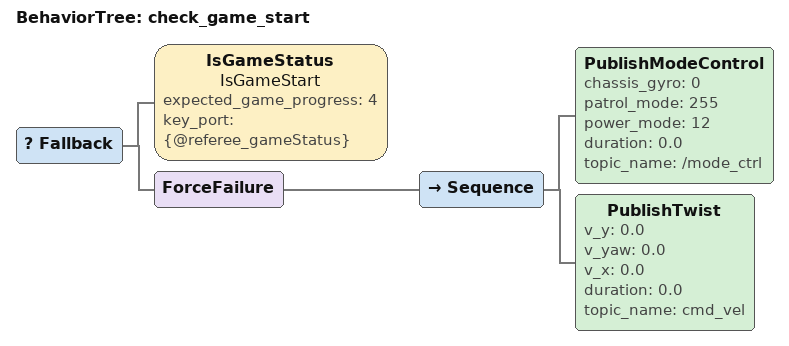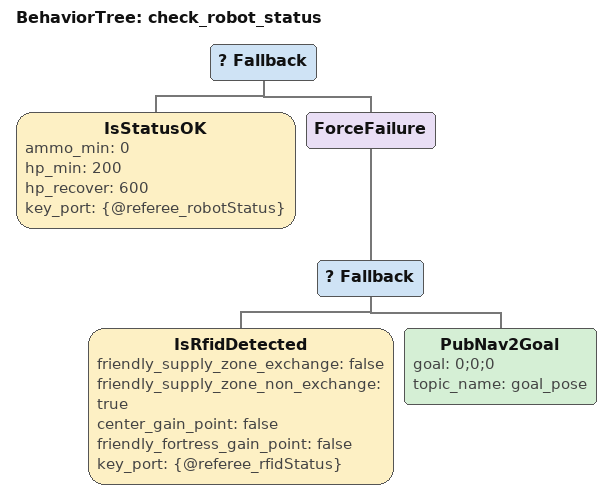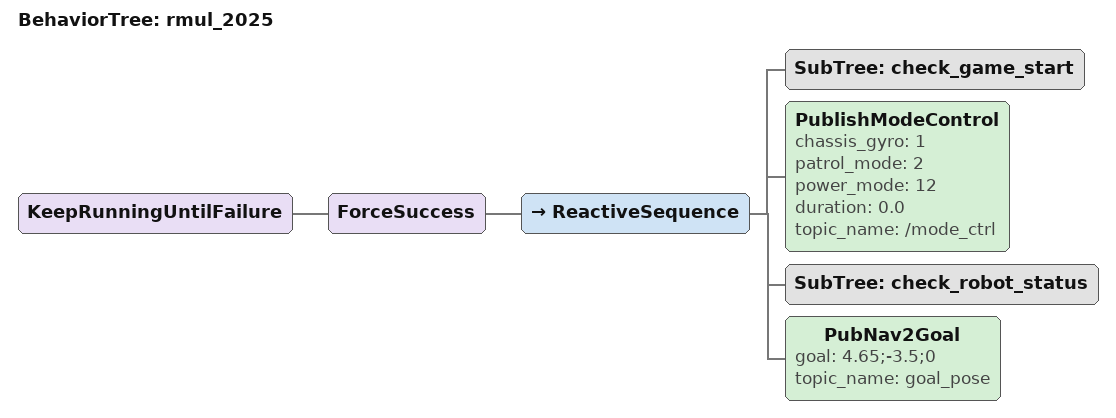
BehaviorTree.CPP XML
<?xml version="1.0" encoding="UTF-8"?>
<root BTCPP_format="4">
  <BehaviorTree ID="check_game_start">
    <Fallback>
      <IsGameStatus name="IsGameStart"
                    expected_game_progress="4"
                    key_port="{@referee_gameStatus}"/>
      <ForceFailure>
        <Sequence>
          <PublishModeControl chassis_gyro="0"
                              patrol_mode="255"
                              power_mode="12"
                              duration="0.0"
                              topic_name="/mode_ctrl"/>
          <PublishTwist v_y="0.0"
                        v_yaw="0.0"
                        v_x="0.0"
                        duration="0.0"
                        topic_name="cmd_vel"/>
        </Sequence>
      </ForceFailure>
    </Fallback>
  </BehaviorTree>

  <BehaviorTree ID="check_robot_status">
    <Fallback>
      <IsStatusOK ammo_min="0"
                  hp_min="200"
                  hp_recover="600"
                  key_port="{@referee_robotStatus}"/>
      <ForceFailure>
        <Fallback>
          <IsRfidDetected friendly_supply_zone_exchange="false"
                          friendly_supply_zone_non_exchange="true"
                          center_gain_point="false"
                          friendly_fortress_gain_point="false"
                          key_port="{@referee_rfidStatus}"/>
          <PubNav2Goal goal="0;0;0"
                       topic_name="goal_pose"/>
        </Fallback>
      </ForceFailure>
    </Fallback>
  </BehaviorTree>

  <BehaviorTree ID="rmul_2025">
    <KeepRunningUntilFailure>
      <ForceSuccess>
        <ReactiveSequence>
          <SubTree ID="check_game_start"/>
          <PublishModeControl chassis_gyro="1"
                              patrol_mode="2"
                              power_mode="12"
                              duration="0.0"
                              topic_name="/mode_ctrl"/>
          <SubTree ID="check_robot_status"/>
          <PubNav2Goal goal="4.65;-3.5;0"
                       topic_name="goal_pose"/>
        </ReactiveSequence>
      </ForceSuccess>
    </KeepRunningUntilFailure>
  </BehaviorTree>

</root>
